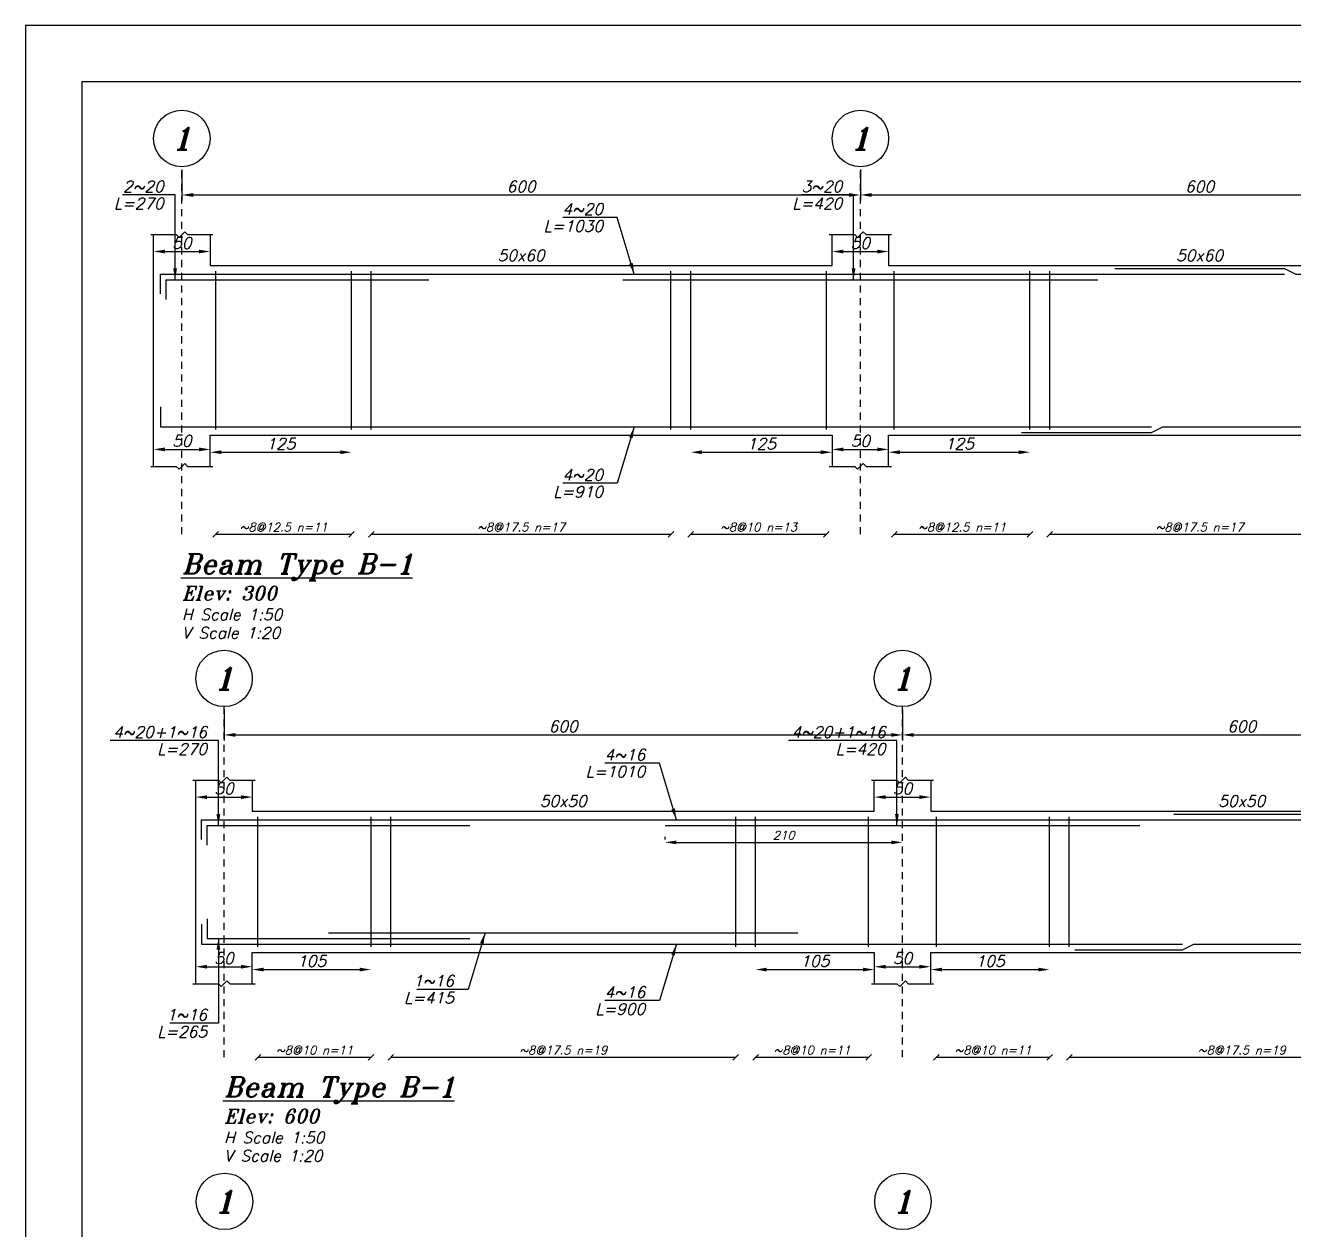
# Model space of a CAD drawing. Extents: x 0 to 308, y -92 to 22.
# Drawn here: x 167.36 to 189.79, y -0.2 to 21.1 of the extents above; entities that cross this region are included whole.
import ezdxf
from ezdxf.enums import TextEntityAlignment as Align

# ---------------------------------------------------------------- set-up
doc = ezdxf.new("R2010")
doc.units = 0
doc.header["$MEASUREMENT"] = 0
doc.header["$PDMODE"] = 33
doc.header["$PDSIZE"] = 0.3
doc.linetypes.add('HIDDEN2', pattern=[0.1875, 0.125, -0.0625])
doc.layers.add('SAZE_DRAWINGS', color=7, linetype='Continuous')
doc.styles.add('SAZE_STYLE', font='romansp.shx', dxfattribs={"oblique": 15})
doc.styles.add('SAZE_STYLE1', font='romant.shx', dxfattribs={"oblique": 15})
doc.dimstyles.new('SAZE_DIM_STYLE', dxfattribs={"dimtxt": 0.2, "dimasz": 0.2, "dimexe": 0.1, "dimexo": 0.05, "dimgap": 0.05, "dimtad": 0, "dimzin": 0, "dimdsep": 46, "dimtxsty": 'SAZE_STYLE', "dimcen": 0.09, "dimclrd": 2, "dimclre": 2, "dimclrt": 3, "dimadec": 0, "dimazin": 0, "dimtfac": 1, "dimtdec": 4, "dimtix": 1, "dimtmove": 1, "dimatfit": 3, "dimfxl": 1, "dimtolj": 1, "dimtzin": 0, "dimarcsym": 0})

# ---------------------------------------------------------------- blocks, each defined once
blk = doc.blocks.new('*D82')
at = {"layer": 'Defpoints', "color": 0, "transparency": 16777216}
for p in [(169.625, 17.395), (170.625, 17.395), (170.625, 17.095)]:
    blk.add_point(p, dxfattribs=at)
at = {"layer": 'SAZE_DRAWINGS', "color": 2, "lineweight": -2, "transparency": 16777216}
blk.add_line((169.825, 17.095), (170.425, 17.095), dxfattribs=at)
at = {"layer": 'SAZE_DRAWINGS', "color": 2, "transparency": 16777216}
for points in [[(169.825, 17.128), (169.825, 17.062), (169.625, 17.095)], [(170.425, 17.128), (170.425, 17.062), (170.625, 17.095)]]:
    blk.add_solid(points, dxfattribs=at)
at = {"layer": 'SAZE_DRAWINGS', "color": 3, "transparency": 16777216, "insert": (170.125, 17.245), "char_height": 0.2, "attachment_point": 5, "style": 'SAZE_STYLE'}
blk.add_mtext('\\A1;50', dxfattribs=at)
blk = doc.blocks.new('*D83')
at = {"layer": 'Defpoints', "color": 0, "transparency": 16777216}
for p in [(170.625, 13.595), (169.625, 13.295), (170.625, 13.295)]:
    blk.add_point(p, dxfattribs=at)
at = {"layer": 'SAZE_DRAWINGS', "color": 2, "lineweight": -2, "transparency": 16777216}
blk.add_line((169.825, 13.595), (170.425, 13.595), dxfattribs=at)
at = {"layer": 'SAZE_DRAWINGS', "color": 2, "transparency": 16777216}
for points in [[(169.825, 13.628), (169.825, 13.562), (169.625, 13.595)], [(170.425, 13.628), (170.425, 13.562), (170.625, 13.595)]]:
    blk.add_solid(points, dxfattribs=at)
at = {"layer": 'SAZE_DRAWINGS', "color": 3, "transparency": 16777216, "insert": (170.125, 13.745), "char_height": 0.2, "attachment_point": 5, "style": 'SAZE_STYLE'}
blk.add_mtext('\\A1;50', dxfattribs=at)
blk = doc.blocks.new('*D84')
at = {"layer": 'Defpoints', "color": 0, "transparency": 16777216}
for p in [(181.625, 17.395), (182.625, 17.395), (182.625, 17.095)]:
    blk.add_point(p, dxfattribs=at)
at = {"layer": 'SAZE_DRAWINGS', "color": 2, "lineweight": -2, "transparency": 16777216}
blk.add_line((181.825, 17.095), (182.425, 17.095), dxfattribs=at)
at = {"layer": 'SAZE_DRAWINGS', "color": 2, "transparency": 16777216}
for points in [[(181.825, 17.128), (181.825, 17.062), (181.625, 17.095)], [(182.425, 17.128), (182.425, 17.062), (182.625, 17.095)]]:
    blk.add_solid(points, dxfattribs=at)
at = {"layer": 'SAZE_DRAWINGS', "color": 3, "transparency": 16777216, "insert": (182.125, 17.245), "char_height": 0.2, "attachment_point": 5, "style": 'SAZE_STYLE'}
blk.add_mtext('\\A1;50', dxfattribs=at)
blk = doc.blocks.new('*D85')
at = {"layer": 'Defpoints', "color": 0, "transparency": 16777216}
for p in [(182.625, 13.595), (181.625, 13.295), (182.625, 13.295)]:
    blk.add_point(p, dxfattribs=at)
at = {"layer": 'SAZE_DRAWINGS', "color": 2, "lineweight": -2, "transparency": 16777216}
blk.add_line((181.825, 13.595), (182.425, 13.595), dxfattribs=at)
at = {"layer": 'SAZE_DRAWINGS', "color": 2, "transparency": 16777216}
for points in [[(181.825, 13.628), (181.825, 13.562), (181.625, 13.595)], [(182.425, 13.628), (182.425, 13.562), (182.625, 13.595)]]:
    blk.add_solid(points, dxfattribs=at)
at = {"layer": 'SAZE_DRAWINGS', "color": 3, "transparency": 16777216, "insert": (182.125, 13.745), "char_height": 0.2, "attachment_point": 5, "style": 'SAZE_STYLE'}
blk.add_mtext('\\A1;50', dxfattribs=at)
blk = doc.blocks.new('*D90')
at = {"layer": 'Defpoints', "color": 0, "transparency": 16777216}
for p in [(170.125, 18.595), (182.125, 18.595), (182.125, 18.095)]:
    blk.add_point(p, dxfattribs=at)
at = {"layer": 'SAZE_DRAWINGS', "color": 2, "lineweight": -2, "transparency": 16777216}
for p, q in [((170.125, 18.545), (170.125, 17.995)), ((182.125, 18.545), (182.125, 17.995)), ((170.325, 18.095), (181.925, 18.095))]:
    blk.add_line(p, q, dxfattribs=at)
at = {"layer": 'SAZE_DRAWINGS', "color": 2, "transparency": 16777216}
for points in [[(170.325, 18.128), (170.325, 18.062), (170.125, 18.095)], [(181.925, 18.128), (181.925, 18.062), (182.125, 18.095)]]:
    blk.add_solid(points, dxfattribs=at)
at = {"layer": 'SAZE_DRAWINGS', "color": 3, "transparency": 16777216, "insert": (176.125, 18.245), "char_height": 0.2, "attachment_point": 5, "style": 'SAZE_STYLE'}
blk.add_mtext('\\A1;600', dxfattribs=at)
blk = doc.blocks.new('*D91')
at = {"layer": 'Defpoints', "color": 0, "transparency": 16777216}
for p in [(182.125, 18.595), (194.125, 18.595), (194.125, 18.095)]:
    blk.add_point(p, dxfattribs=at)
at = {"layer": 'SAZE_DRAWINGS', "color": 2, "lineweight": -2, "transparency": 16777216}
for p, q in [((182.125, 18.545), (182.125, 17.995)), ((194.125, 18.545), (194.125, 17.995)), ((182.325, 18.095), (193.925, 18.095))]:
    blk.add_line(p, q, dxfattribs=at)
at = {"layer": 'SAZE_DRAWINGS', "color": 2, "transparency": 16777216}
for points in [[(182.325, 18.128), (182.325, 18.062), (182.125, 18.095)], [(193.925, 18.128), (193.925, 18.062), (194.125, 18.095)]]:
    blk.add_solid(points, dxfattribs=at)
at = {"layer": 'SAZE_DRAWINGS', "color": 3, "transparency": 16777216, "insert": (188.125, 18.245), "char_height": 0.2, "attachment_point": 5, "style": 'SAZE_STYLE'}
blk.add_mtext('\\A1;600', dxfattribs=at)
blk = doc.blocks.new('*D93')
at = {"layer": 'Defpoints', "color": 0, "transparency": 16777216}
for p in [(170.625, 13.545), (173.125, 13.545), (173.125, 13.545)]:
    blk.add_point(p, dxfattribs=at)
at = {"layer": 'SAZE_DRAWINGS', "color": 2, "lineweight": -2, "transparency": 16777216}
blk.add_line((170.825, 13.545), (172.925, 13.545), dxfattribs=at)
at = {"layer": 'SAZE_DRAWINGS', "color": 2, "transparency": 16777216}
for points in [[(170.825, 13.578), (170.825, 13.512), (170.625, 13.545)], [(172.925, 13.578), (172.925, 13.512), (173.125, 13.545)]]:
    blk.add_solid(points, dxfattribs=at)
at = {"layer": 'SAZE_DRAWINGS', "color": 3, "transparency": 16777216, "insert": (171.875, 13.695), "char_height": 0.2, "attachment_point": 5, "style": 'SAZE_STYLE'}
blk.add_mtext('\\A1;125', dxfattribs=at)
blk = doc.blocks.new('*D94')
at = {"layer": 'Defpoints', "color": 0, "transparency": 16777216}
for p in [(179.125, 13.545), (181.625, 13.545), (181.625, 13.545)]:
    blk.add_point(p, dxfattribs=at)
at = {"layer": 'SAZE_DRAWINGS', "color": 2, "lineweight": -2, "transparency": 16777216}
blk.add_line((179.325, 13.545), (181.425, 13.545), dxfattribs=at)
at = {"layer": 'SAZE_DRAWINGS', "color": 2, "transparency": 16777216}
for points in [[(179.325, 13.578), (179.325, 13.512), (179.125, 13.545)], [(181.425, 13.578), (181.425, 13.512), (181.625, 13.545)]]:
    blk.add_solid(points, dxfattribs=at)
at = {"layer": 'SAZE_DRAWINGS', "color": 3, "transparency": 16777216, "insert": (180.375, 13.695), "char_height": 0.2, "attachment_point": 5, "style": 'SAZE_STYLE'}
blk.add_mtext('\\A1;125', dxfattribs=at)
blk = doc.blocks.new('*D95')
at = {"layer": 'Defpoints', "color": 0, "transparency": 16777216}
for p in [(182.625, 13.545), (185.125, 13.545), (185.125, 13.545)]:
    blk.add_point(p, dxfattribs=at)
at = {"layer": 'SAZE_DRAWINGS', "color": 2, "lineweight": -2, "transparency": 16777216}
blk.add_line((182.825, 13.545), (184.925, 13.545), dxfattribs=at)
at = {"layer": 'SAZE_DRAWINGS', "color": 2, "transparency": 16777216}
for points in [[(182.825, 13.578), (182.825, 13.512), (182.625, 13.545)], [(184.925, 13.578), (184.925, 13.512), (185.125, 13.545)]]:
    blk.add_solid(points, dxfattribs=at)
at = {"layer": 'SAZE_DRAWINGS', "color": 3, "transparency": 16777216, "insert": (183.875, 13.695), "char_height": 0.2, "attachment_point": 5, "style": 'SAZE_STYLE'}
blk.add_mtext('\\A1;125', dxfattribs=at)
blk = doc.blocks.new('*D99')
at = {"layer": 'Defpoints', "color": 0, "transparency": 16777216}
for p in [(170.37, 7.745), (171.37, 7.745), (171.37, 7.445)]:
    blk.add_point(p, dxfattribs=at)
at = {"layer": 'SAZE_DRAWINGS', "color": 2, "lineweight": -2, "transparency": 16777216}
blk.add_line((170.57, 7.445), (171.17, 7.445), dxfattribs=at)
at = {"layer": 'SAZE_DRAWINGS', "color": 2, "transparency": 16777216}
for points in [[(170.57, 7.478), (170.57, 7.412), (170.37, 7.445)], [(171.17, 7.478), (171.17, 7.412), (171.37, 7.445)]]:
    blk.add_solid(points, dxfattribs=at)
at = {"layer": 'SAZE_DRAWINGS', "color": 3, "transparency": 16777216, "insert": (170.87, 7.595), "char_height": 0.2, "attachment_point": 5, "style": 'SAZE_STYLE'}
blk.add_mtext('\\A1;50', dxfattribs=at)
blk = doc.blocks.new('*D100')
at = {"layer": 'Defpoints', "color": 0, "transparency": 16777216}
for p in [(171.37, 4.445), (170.37, 4.145), (171.37, 4.145)]:
    blk.add_point(p, dxfattribs=at)
at = {"layer": 'SAZE_DRAWINGS', "color": 2, "lineweight": -2, "transparency": 16777216}
blk.add_line((170.57, 4.445), (171.17, 4.445), dxfattribs=at)
at = {"layer": 'SAZE_DRAWINGS', "color": 2, "transparency": 16777216}
for points in [[(170.57, 4.478), (170.57, 4.412), (170.37, 4.445)], [(171.17, 4.478), (171.17, 4.412), (171.37, 4.445)]]:
    blk.add_solid(points, dxfattribs=at)
at = {"layer": 'SAZE_DRAWINGS', "color": 3, "transparency": 16777216, "insert": (170.87, 4.595), "char_height": 0.2, "attachment_point": 5, "style": 'SAZE_STYLE'}
blk.add_mtext('\\A1;50', dxfattribs=at)
blk = doc.blocks.new('*D101')
at = {"layer": 'Defpoints', "color": 0, "transparency": 16777216}
for p in [(182.37, 7.745), (183.37, 7.745), (183.37, 7.445)]:
    blk.add_point(p, dxfattribs=at)
at = {"layer": 'SAZE_DRAWINGS', "color": 2, "lineweight": -2, "transparency": 16777216}
blk.add_line((182.57, 7.445), (183.17, 7.445), dxfattribs=at)
at = {"layer": 'SAZE_DRAWINGS', "color": 2, "transparency": 16777216}
for points in [[(182.57, 7.478), (182.57, 7.412), (182.37, 7.445)], [(183.17, 7.478), (183.17, 7.412), (183.37, 7.445)]]:
    blk.add_solid(points, dxfattribs=at)
at = {"layer": 'SAZE_DRAWINGS', "color": 3, "transparency": 16777216, "insert": (182.87, 7.595), "char_height": 0.2, "attachment_point": 5, "style": 'SAZE_STYLE'}
blk.add_mtext('\\A1;50', dxfattribs=at)
blk = doc.blocks.new('*D102')
at = {"layer": 'Defpoints', "color": 0, "transparency": 16777216}
for p in [(183.37, 4.445), (182.37, 4.145), (183.37, 4.145)]:
    blk.add_point(p, dxfattribs=at)
at = {"layer": 'SAZE_DRAWINGS', "color": 2, "lineweight": -2, "transparency": 16777216}
blk.add_line((182.57, 4.445), (183.17, 4.445), dxfattribs=at)
at = {"layer": 'SAZE_DRAWINGS', "color": 2, "transparency": 16777216}
for points in [[(182.57, 4.478), (182.57, 4.412), (182.37, 4.445)], [(183.17, 4.478), (183.17, 4.412), (183.37, 4.445)]]:
    blk.add_solid(points, dxfattribs=at)
at = {"layer": 'SAZE_DRAWINGS', "color": 3, "transparency": 16777216, "insert": (182.87, 4.595), "char_height": 0.2, "attachment_point": 5, "style": 'SAZE_STYLE'}
blk.add_mtext('\\A1;50', dxfattribs=at)
blk = doc.blocks.new('*D107')
at = {"layer": 'Defpoints', "color": 0, "transparency": 16777216}
for p in [(170.87, 9.045), (182.87, 9.045), (182.87, 8.545)]:
    blk.add_point(p, dxfattribs=at)
at = {"layer": 'SAZE_DRAWINGS', "color": 2, "lineweight": -2, "transparency": 16777216}
for p, q in [((170.87, 8.995), (170.87, 8.445)), ((182.87, 8.995), (182.87, 8.445)), ((171.07, 8.545), (182.67, 8.545))]:
    blk.add_line(p, q, dxfattribs=at)
at = {"layer": 'SAZE_DRAWINGS', "color": 2, "transparency": 16777216}
for points in [[(171.07, 8.578), (171.07, 8.512), (170.87, 8.545)], [(182.67, 8.578), (182.67, 8.512), (182.87, 8.545)]]:
    blk.add_solid(points, dxfattribs=at)
at = {"layer": 'SAZE_DRAWINGS', "color": 3, "transparency": 16777216, "insert": (176.87, 8.695), "char_height": 0.2, "attachment_point": 5, "style": 'SAZE_STYLE'}
blk.add_mtext('\\A1;600', dxfattribs=at)
blk = doc.blocks.new('*D108')
at = {"layer": 'Defpoints', "color": 0, "transparency": 16777216}
for p in [(182.87, 9.045), (194.87, 9.045), (194.87, 8.545)]:
    blk.add_point(p, dxfattribs=at)
at = {"layer": 'SAZE_DRAWINGS', "color": 2, "lineweight": -2, "transparency": 16777216}
for p, q in [((182.87, 8.995), (182.87, 8.445)), ((194.87, 8.995), (194.87, 8.445)), ((183.07, 8.545), (194.67, 8.545))]:
    blk.add_line(p, q, dxfattribs=at)
at = {"layer": 'SAZE_DRAWINGS', "color": 2, "transparency": 16777216}
for points in [[(183.07, 8.578), (183.07, 8.512), (182.87, 8.545)], [(194.67, 8.578), (194.67, 8.512), (194.87, 8.545)]]:
    blk.add_solid(points, dxfattribs=at)
at = {"layer": 'SAZE_DRAWINGS', "color": 3, "transparency": 16777216, "insert": (188.87, 8.695), "char_height": 0.2, "attachment_point": 5, "style": 'SAZE_STYLE'}
blk.add_mtext('\\A1;600', dxfattribs=at)
blk = doc.blocks.new('*D110')
at = {"layer": 'Defpoints', "color": 0, "transparency": 16777216}
for p in [(178.67, 6.645), (182.87, 6.645), (182.87, 6.645)]:
    blk.add_point(p, dxfattribs=at)
at = {"layer": 'SAZE_DRAWINGS', "color": 2, "lineweight": -2, "transparency": 16777216}
for p, q in [((178.67, 6.695), (178.67, 6.745)), ((182.87, 6.695), (182.87, 6.745)), ((178.87, 6.645), (182.67, 6.645))]:
    blk.add_line(p, q, dxfattribs=at)
at = {"layer": 'SAZE_DRAWINGS', "color": 2, "transparency": 16777216}
for points in [[(178.87, 6.678), (178.87, 6.612), (178.67, 6.645)], [(182.67, 6.678), (182.67, 6.612), (182.87, 6.645)]]:
    blk.add_solid(points, dxfattribs=at)
at = {"layer": 'SAZE_DRAWINGS', "color": 3, "transparency": 16777216, "insert": (180.77, 6.77), "char_height": 0.15, "attachment_point": 5, "style": 'SAZE_STYLE'}
blk.add_mtext('\\A1;210', dxfattribs=at)
blk = doc.blocks.new('*D111')
at = {"layer": 'Defpoints', "color": 0, "transparency": 16777216}
for p in [(171.37, 4.395), (173.47, 4.395), (173.47, 4.395)]:
    blk.add_point(p, dxfattribs=at)
at = {"layer": 'SAZE_DRAWINGS', "color": 2, "lineweight": -2, "transparency": 16777216}
blk.add_line((171.57, 4.395), (173.27, 4.395), dxfattribs=at)
at = {"layer": 'SAZE_DRAWINGS', "color": 2, "transparency": 16777216}
for points in [[(171.57, 4.428), (171.57, 4.362), (171.37, 4.395)], [(173.27, 4.428), (173.27, 4.362), (173.47, 4.395)]]:
    blk.add_solid(points, dxfattribs=at)
at = {"layer": 'SAZE_DRAWINGS', "color": 3, "transparency": 16777216, "insert": (172.42, 4.545), "char_height": 0.2, "attachment_point": 5, "style": 'SAZE_STYLE'}
blk.add_mtext('\\A1;105', dxfattribs=at)
blk = doc.blocks.new('*D112')
at = {"layer": 'Defpoints', "color": 0, "transparency": 16777216}
for p in [(180.27, 4.395), (182.37, 4.395), (182.37, 4.395)]:
    blk.add_point(p, dxfattribs=at)
at = {"layer": 'SAZE_DRAWINGS', "color": 2, "lineweight": -2, "transparency": 16777216}
blk.add_line((180.47, 4.395), (182.17, 4.395), dxfattribs=at)
at = {"layer": 'SAZE_DRAWINGS', "color": 2, "transparency": 16777216}
for points in [[(180.47, 4.428), (180.47, 4.362), (180.27, 4.395)], [(182.17, 4.428), (182.17, 4.362), (182.37, 4.395)]]:
    blk.add_solid(points, dxfattribs=at)
at = {"layer": 'SAZE_DRAWINGS', "color": 3, "transparency": 16777216, "insert": (181.32, 4.545), "char_height": 0.2, "attachment_point": 5, "style": 'SAZE_STYLE'}
blk.add_mtext('\\A1;105', dxfattribs=at)
blk = doc.blocks.new('*D113')
at = {"layer": 'Defpoints', "color": 0, "transparency": 16777216}
for p in [(183.37, 4.395), (185.47, 4.395), (185.47, 4.395)]:
    blk.add_point(p, dxfattribs=at)
at = {"layer": 'SAZE_DRAWINGS', "color": 2, "lineweight": -2, "transparency": 16777216}
blk.add_line((183.57, 4.395), (185.27, 4.395), dxfattribs=at)
at = {"layer": 'SAZE_DRAWINGS', "color": 2, "transparency": 16777216}
for points in [[(183.57, 4.428), (183.57, 4.362), (183.37, 4.395)], [(185.27, 4.428), (185.27, 4.362), (185.47, 4.395)]]:
    blk.add_solid(points, dxfattribs=at)
at = {"layer": 'SAZE_DRAWINGS', "color": 3, "transparency": 16777216, "insert": (184.42, 4.545), "char_height": 0.2, "attachment_point": 5, "style": 'SAZE_STYLE'}
blk.add_mtext('\\A1;105', dxfattribs=at)

msp = doc.modelspace()

# ---------------------------------------------------------------- linework, layer by layer
at = {"layer": 'SAZE_DRAWINGS', "color": 1}
msp.add_lwpolyline([(226.7566, 21.0951), (167.3566, 21.0951), (167.3566, -20.9049), (226.7566, -20.9049)], close=True, dxfattribs=at)
at = {"layer": 'SAZE_DRAWINGS', "color": 7}
msp.add_lwpolyline([(225.7566, 20.0951), (168.3566, 20.0951), (168.3566, -19.9049), (225.7566, -19.9049)], close=True, dxfattribs=at)
at = {"layer": 'SAZE_DRAWINGS', "color": 2, "linetype": 'HIDDEN2', "elevation": 0}
for points in [[(170.1247, 12.0951), (170.1247, 18.5951)], [(182.1247, 12.0951), (182.1247, 18.5951)], [(170.8704, 2.8451), (170.8704, 9.0451)], [(182.8704, 2.8451), (182.8704, 9.0451)]]:
    msp.add_lwpolyline(points, dxfattribs=at)
at = {"layer": 'SAZE_DRAWINGS', "color": 8, "elevation": 0}
for points in [[(169.5747, 17.3951), (170.0247, 17.3951), (170.0747, 17.3451), (170.1747, 17.4451), (170.2247, 17.3951), (170.6747, 17.3951)], [(181.5747, 17.3951), (182.0247, 17.3951), (182.0747, 17.3451), (182.1747, 17.4451), (182.2247, 17.3951), (182.6747, 17.3951)], [(169.5747, 13.2951), (170.0247, 13.2951), (170.0747, 13.2451), (170.1747, 13.3451), (170.2247, 13.2951), (170.6747, 13.2951)], [(181.5747, 13.2951), (182.0247, 13.2951), (182.0747, 13.2451), (182.1747, 13.3451), (182.2247, 13.2951), (182.6747, 13.2951)], [(170.3204, 7.7451), (170.7704, 7.7451), (170.8204, 7.6951), (170.9204, 7.7951), (170.9704, 7.7451), (171.4204, 7.7451)], [(182.3204, 7.7451), (182.7704, 7.7451), (182.8204, 7.6951), (182.9204, 7.7951), (182.9704, 7.7451), (183.4204, 7.7451)], [(170.3204, 4.1451), (170.7704, 4.1451), (170.8204, 4.0951), (170.9204, 4.1951), (170.9704, 4.1451), (171.4204, 4.1451)], [(182.3204, 4.1451), (182.7704, 4.1451), (182.8204, 4.0951), (182.9204, 4.1951), (182.9704, 4.1451), (183.4204, 4.1451)]]:
    msp.add_lwpolyline(points, dxfattribs=at)
at = {"layer": 'SAZE_DRAWINGS', "color": 3, "linetype": 'Continuous', "elevation": 0}
for points in [[(169.6247, 13.2951), (169.6247, 17.3951)], [(170.6247, 17.3951), (170.6247, 16.8451), (181.6247, 16.8451), (181.6247, 17.3951)], [(182.6247, 17.3951), (182.6247, 16.8451), (193.6247, 16.8451), (193.6247, 17.3951)], [(170.6247, 13.2951), (170.6247, 13.8451), (181.6247, 13.8451), (181.6247, 13.2951)], [(182.6247, 13.2951), (182.6247, 13.8451), (193.6247, 13.8451), (193.6247, 13.2951)], [(170.3704, 4.1451), (170.3704, 7.7451)], [(171.3704, 7.7451), (171.3704, 7.1951), (182.3704, 7.1951), (182.3704, 7.7451)], [(183.3704, 7.7451), (183.3704, 7.1951), (194.3704, 7.1951), (194.3704, 7.7451)], [(171.3704, 4.1451), (171.3704, 4.6951), (182.3704, 4.6951), (182.3704, 4.1451)], [(183.3704, 4.1451), (183.3704, 4.6951), (194.3704, 4.6951), (194.3704, 4.1451)]]:
    msp.add_lwpolyline(points, dxfattribs=at)
at = {"layer": 'SAZE_DRAWINGS', "color": 6, "linetype": 'Continuous', "elevation": 0}
for points in [[(169.7447, 16.3451), (169.7447, 16.6951), (189.6247, 16.6951)], [(186.6247, 16.7951), (189.6247, 16.7951), (189.8247, 16.6951), (206.5047, 16.6951), (206.5047, 16.3451)], [(169.8447, 16.2451), (169.8447, 16.5951), (174.4947, 16.5951)], [(177.9247, 16.5951), (186.3247, 16.5951)], [(169.7447, 14.3451), (169.7447, 13.9951), (187.2747, 13.9951)], [(184.9747, 13.8951), (187.2747, 13.8951), (187.4747, 13.9951), (206.5047, 13.9951), (206.5047, 14.3451)], [(170.4704, 6.6951), (170.4704, 7.0451), (190.0704, 7.0451)], [(187.6704, 7.1451), (190.0704, 7.1451), (190.2704, 7.0451), (207.2704, 7.0451), (207.2704, 6.6951)], [(170.5704, 6.5951), (170.5704, 6.9451), (175.2204, 6.9451)], [(178.6704, 6.9451), (187.0704, 6.9451)], [(170.4704, 5.1951), (170.4704, 4.8451), (187.8204, 4.8451)], [(170.5704, 5.2951), (170.5704, 4.9451), (175.2204, 4.9451)], [(185.9204, 4.7451), (187.8204, 4.7451), (188.0204, 4.8451), (207.2704, 4.8451), (207.2704, 5.1951)], [(172.7204, 5.0451), (181.0204, 5.0451)]]:
    msp.add_lwpolyline(points, dxfattribs=at)
at = {"layer": 'SAZE_DRAWINGS', "color": 4, "linetype": 'Continuous', "elevation": 0}
for points in [[(170.7247, 13.9451), (170.7247, 16.7451)], [(173.1247, 13.9451), (173.1247, 16.7451)], [(173.4747, 13.9451), (173.4747, 16.7451)], [(178.7747, 13.9451), (178.7747, 16.7451)], [(179.1247, 13.9451), (179.1247, 16.7451)], [(181.5247, 13.9451), (181.5247, 16.7451)], [(182.7247, 13.9451), (182.7247, 16.7451)], [(185.1247, 13.9451), (185.1247, 16.7451)], [(185.4747, 13.9451), (185.4747, 16.7451)], [(171.4704, 4.7951), (171.4704, 7.0951)], [(173.4704, 4.7951), (173.4704, 7.0951)], [(173.8204, 4.7951), (173.8204, 7.0951)], [(179.9204, 4.7951), (179.9204, 7.0951)], [(180.2704, 4.7951), (180.2704, 7.0951)], [(182.2704, 4.7951), (182.2704, 7.0951)], [(183.4704, 4.7951), (183.4704, 7.0951)], [(185.4704, 4.7951), (185.4704, 7.0951)], [(185.8204, 4.7951), (185.8204, 7.0951)]]:
    msp.add_lwpolyline(points, dxfattribs=at)
at = {"layer": 'SAZE_DRAWINGS', "color": 1, "elevation": 0}
for points in [[(170.6747, 12.0451), (170.7747, 12.1451)], [(173.0747, 12.0451), (173.1747, 12.1451)], [(173.4247, 12.0451), (173.5247, 12.1451)], [(178.7247, 12.0451), (178.8247, 12.1451)], [(179.0747, 12.0451), (179.1747, 12.1451)], [(181.4747, 12.0451), (181.5747, 12.1451)], [(182.6747, 12.0451), (182.7747, 12.1451)], [(185.0747, 12.0451), (185.1747, 12.1451)], [(185.4247, 12.0451), (185.5247, 12.1451)], [(170.7247, 12.0951), (173.1247, 12.0951)], [(173.4747, 12.0951), (178.7747, 12.0951)], [(179.1247, 12.0951), (181.5247, 12.0951)], [(182.7247, 12.0951), (185.1247, 12.0951)], [(185.4747, 12.0951), (190.7747, 12.0951)], [(171.4204, 2.7951), (171.5204, 2.8951)], [(171.4704, 2.8451), (173.4704, 2.8451)], [(173.4204, 2.7951), (173.5204, 2.8951)], [(173.7704, 2.7951), (173.8704, 2.8951)], [(173.8204, 2.8451), (179.9204, 2.8451)], [(179.8704, 2.7951), (179.9704, 2.8951)], [(180.2204, 2.7951), (180.3204, 2.8951)], [(180.2704, 2.8451), (182.2704, 2.8451)], [(182.2204, 2.7951), (182.3204, 2.8951)], [(183.4204, 2.7951), (183.5204, 2.8951)], [(183.4704, 2.8451), (185.4704, 2.8451)], [(185.4204, 2.7951), (185.5204, 2.8951)], [(185.7704, 2.7951), (185.8704, 2.8951)], [(185.8204, 2.8451), (191.9204, 2.8451)]]:
    msp.add_lwpolyline(points, dxfattribs=at)
at = {"layer": 'SAZE_DRAWINGS', "color": 2}
for centre in [(170.1247, 19.0951, 0), (182.1247, 19.0951, 0), (170.8704, 9.5451, 0), (182.8704, 9.5451, 0), (170.878, 0.2951, 0), (182.878, 0.2951, 0)]:
    msp.add_ellipse(centre, major_axis=(0.5, 0), ratio=1, dxfattribs=at)

# ---------------------------------------------------------------- texts
at = {"layer": 'SAZE_DRAWINGS', "color": 3, "style": 'SAZE_STYLE1', "oblique": 15}
for p in [(170.1247, 19.0951, 0), (182.1247, 19.0951, 0), (170.8704, 9.5451, 0), (182.8704, 9.5451, 0), (170.878, 0.2951, 0), (182.878, 0.2951, 0)]:
    msp.add_text('1', height=0.4, dxfattribs=at).set_placement(p, align=Align.MIDDLE_CENTER)
at = {"layer": 'SAZE_DRAWINGS', "color": 2, "style": 'SAZE_STYLE1', "oblique": 15}
for s, p in [('50x60', (176.1247, 17.0251, 0)), ('50x60', (188.1247, 17.0251, 0)), ('50x50', (176.8704, 7.3751, 0)), ('50x50', (188.8704, 7.3751, 0))]:
    msp.add_text(s, height=0.2, dxfattribs=at).set_placement(p, align=Align.MIDDLE_CENTER)
at = {"layer": 'SAZE_DRAWINGS', "color": 3, "style": 'SAZE_STYLE', "oblique": 15}
for s, p in [('~8@12.5 n=11', (171.9247, 12.1451, 0)), ('~8@17.5 n=17', (176.1247, 12.1451, 0)), ('~8@10 n=13', (180.3247, 12.1451, 0)), ('~8@12.5 n=11', (183.9247, 12.1451, 0)), ('~8@17.5 n=17', (188.1247, 12.1451, 0)), ('~8@10 n=11', (172.4704, 2.8951, 0)), ('~8@17.5 n=19', (176.8704, 2.8951, 0)), ('~8@10 n=11', (181.2704, 2.8951, 0)), ('~8@10 n=11', (184.4704, 2.8951, 0)), ('~8@17.5 n=19', (188.8704, 2.8951, 0))]:
    msp.add_text(s, height=0.15, dxfattribs=at).set_placement(p, align=Align.CENTER)
at = {"layer": 'SAZE_DRAWINGS', "color": 4, "style": 'SAZE_STYLE1', "oblique": 15}
for p in [(170.1247, 11.3951, 0), (170.8704, 2.1451, 0)]:
    msp.add_text('%%UBeam Type B-1', height=0.35, dxfattribs=at).set_placement(p)
at = {"layer": 'SAZE_DRAWINGS', "color": 2, "style": 'SAZE_STYLE1', "oblique": 15}
for s, height, p in [('Elev: 300', 0.25, (170.1247, 10.9284, 0)), ('H Scale 1:50', 0.2, (170.1247, 10.5736, 0)), ('V Scale 1:20', 0.2, (170.1247, 10.2498, 0)), ('Elev: 600', 0.25, (170.8704, 1.6784, 0)), ('H Scale 1:50', 0.2, (170.8704, 1.3236, 0)), ('V Scale 1:20', 0.2, (170.8704, 0.9998, 0))]:
    msp.add_text(s, height=height, dxfattribs=at).set_placement(p)
at = {"layer": 'SAZE_DRAWINGS', "color": 3, "char_height": 0.2, "attachment_point": 9, "style": 'SAZE_STYLE'}
for s, insert in [('\\A1;2~20', (169.8047, 18.1451, 0)), ('\\A1;3~20', (181.8047, 18.1451, 0)), ('\\A1;4~20', (177.5747, 17.7451, 0)), ('\\A1;4~20', (177.5747, 13.0451, 0)), ('\\A1;4~20+1~16', (170.5704, 8.4951, 0)), ('\\A1;4~20+1~16', (182.5704, 8.4951, 0)), ('\\A1;4~16', (178.3204, 8.0951, 0)), ('\\A1;1~16', (174.9371, 4.0951, 0)), ('\\A1;4~16', (178.3204, 3.8951, 0)), ('\\A1;1~16', (170.5704, 3.4951, 0))]:
    msp.add_mtext(s, dxfattribs=dict(at, insert=insert))
at = {"layer": 'SAZE_DRAWINGS', "color": 2, "char_height": 0.2, "attachment_point": 3, "style": 'SAZE_STYLE'}
for s, insert in [('L=270', (169.8047, 18.0451, 0)), ('L=420', (181.8047, 18.0451, 0)), ('L=1030', (177.5747, 17.6451, 0)), ('L=910', (177.5747, 12.9451, 0)), ('L=270', (170.5704, 8.3951, 0)), ('L=420', (182.5704, 8.3951, 0)), ('L=1010', (178.3204, 7.9951, 0)), ('L=415', (174.9371, 3.9951, 0)), ('L=900', (178.3204, 3.7951, 0)), ('L=265', (170.5704, 3.3951, 0))]:
    msp.add_mtext(s, dxfattribs=dict(at, insert=insert))

# ---------------------------------------------------------------- dimensions: what is measured, and where the dimension line sits
at = {"layer": 'SAZE_DRAWINGS', "color": 2}
for base, p1, p2, override, picture, middle in [((182.1247, 18.0951, 0), (170.1247, 18.5951, 0), (182.1247, 18.5951, 0), {"dimtxt": 0.2, "dimasz": 0.2, "dimgap": 0.05, "dimtad": 1, "dimdec": 1, "dimlfac": 50, "dimrnd": 1, "dimzin": 8, "dimclrd": 2, "dimclre": 2, "dimclrt": 3}, '*D90', (176.1247, 18.2451, 0)), ((194.1247, 18.0951, 0), (182.1247, 18.5951, 0), (194.1247, 18.5951, 0), {"dimtxt": 0.2, "dimasz": 0.2, "dimgap": 0.05, "dimtad": 1, "dimdec": 1, "dimlfac": 50, "dimrnd": 1, "dimzin": 8, "dimclrd": 2, "dimclre": 2, "dimclrt": 3}, '*D91', (188.1247, 18.2451, 0)), ((170.6247, 17.0951, 0), (169.6247, 17.3951, 0), (170.6247, 17.3951, 0), {"dimtxt": 0.2, "dimasz": 0.2, "dimgap": 0.05, "dimtad": 1, "dimdec": 1, "dimlfac": 50, "dimrnd": 1, "dimzin": 8, "dimse1": 1, "dimse2": 1, "dimclrd": 2, "dimclre": 2, "dimclrt": 3}, '*D82', (170.1247, 17.2451, 0)), ((182.6247, 17.0951, 0), (181.6247, 17.3951, 0), (182.6247, 17.3951, 0), {"dimtxt": 0.2, "dimasz": 0.2, "dimgap": 0.05, "dimtad": 1, "dimdec": 1, "dimlfac": 50, "dimrnd": 1, "dimzin": 8, "dimse1": 1, "dimse2": 1, "dimclrd": 2, "dimclre": 2, "dimclrt": 3}, '*D84', (182.1247, 17.2451, 0)), ((170.6247, 13.5951, 0), (169.6247, 13.2951, 0), (170.6247, 13.2951, 0), {"dimtxt": 0.2, "dimasz": 0.2, "dimgap": 0.05, "dimtad": 1, "dimdec": 1, "dimlfac": 50, "dimrnd": 1, "dimzin": 8, "dimse1": 1, "dimse2": 1, "dimclrd": 2, "dimclre": 2, "dimclrt": 3}, '*D83', (170.1247, 13.7451, 0)), ((173.1247, 13.5451, 0), (170.6247, 13.5451, 0), (173.1247, 13.5451, 0), {"dimtxt": 0.2, "dimasz": 0.2, "dimgap": 0.05, "dimtad": 1, "dimdec": 1, "dimlfac": 50, "dimrnd": 1, "dimzin": 8, "dimse1": 1, "dimse2": 1, "dimclrd": 2, "dimclre": 2, "dimclrt": 3}, '*D93', (171.8747, 13.6951, 0)), ((181.6247, 13.5451, 0), (179.1247, 13.5451, 0), (181.6247, 13.5451, 0), {"dimtxt": 0.2, "dimasz": 0.2, "dimgap": 0.05, "dimtad": 1, "dimdec": 1, "dimlfac": 50, "dimrnd": 1, "dimzin": 8, "dimse1": 1, "dimse2": 1, "dimclrd": 2, "dimclre": 2, "dimclrt": 3}, '*D94', (180.3747, 13.6951, 0)), ((182.6247, 13.5951, 0), (181.6247, 13.2951, 0), (182.6247, 13.2951, 0), {"dimtxt": 0.2, "dimasz": 0.2, "dimgap": 0.05, "dimtad": 1, "dimdec": 1, "dimlfac": 50, "dimrnd": 1, "dimzin": 8, "dimse1": 1, "dimse2": 1, "dimclrd": 2, "dimclre": 2, "dimclrt": 3}, '*D85', (182.1247, 13.7451, 0)), ((185.1247, 13.5451, 0), (182.6247, 13.5451, 0), (185.1247, 13.5451, 0), {"dimtxt": 0.2, "dimasz": 0.2, "dimgap": 0.05, "dimtad": 1, "dimdec": 1, "dimlfac": 50, "dimrnd": 1, "dimzin": 8, "dimse1": 1, "dimse2": 1, "dimclrd": 2, "dimclre": 2, "dimclrt": 3}, '*D95', (183.8747, 13.6951, 0)), ((182.8704, 8.5451, 0), (170.8704, 9.0451, 0), (182.8704, 9.0451, 0), {"dimtxt": 0.2, "dimasz": 0.2, "dimgap": 0.05, "dimtad": 1, "dimdec": 1, "dimlfac": 50, "dimrnd": 1, "dimzin": 8, "dimclrd": 2, "dimclre": 2, "dimclrt": 3}, '*D107', (176.8704, 8.6951, 0)), ((194.8704, 8.5451, 0), (182.8704, 9.0451, 0), (194.8704, 9.0451, 0), {"dimtxt": 0.2, "dimasz": 0.2, "dimgap": 0.05, "dimtad": 1, "dimdec": 1, "dimlfac": 50, "dimrnd": 1, "dimzin": 8, "dimclrd": 2, "dimclre": 2, "dimclrt": 3}, '*D108', (188.8704, 8.6951, 0)), ((171.3704, 7.4451, 0), (170.3704, 7.7451, 0), (171.3704, 7.7451, 0), {"dimtxt": 0.2, "dimasz": 0.2, "dimgap": 0.05, "dimtad": 1, "dimdec": 1, "dimlfac": 50, "dimrnd": 1, "dimzin": 8, "dimse1": 1, "dimse2": 1, "dimclrd": 2, "dimclre": 2, "dimclrt": 3}, '*D99', (170.8704, 7.5951, 0)), ((183.3704, 7.4451, 0), (182.3704, 7.7451, 0), (183.3704, 7.7451, 0), {"dimtxt": 0.2, "dimasz": 0.2, "dimgap": 0.05, "dimtad": 1, "dimdec": 1, "dimlfac": 50, "dimrnd": 1, "dimzin": 8, "dimse1": 1, "dimse2": 1, "dimclrd": 2, "dimclre": 2, "dimclrt": 3}, '*D101', (182.8704, 7.5951, 0)), ((182.8704, 6.6451, 0), (178.6704, 6.6451, 0), (182.8704, 6.6451, 0), {"dimtxt": 0.15, "dimasz": 0.2, "dimgap": 0.05, "dimtad": 1, "dimdec": 1, "dimlfac": 50, "dimrnd": 1, "dimzin": 8, "dimclrd": 2, "dimclre": 2, "dimclrt": 3}, '*D110', (180.7704, 6.7701, 0)), ((171.3704, 4.4451, 0), (170.3704, 4.1451, 0), (171.3704, 4.1451, 0), {"dimtxt": 0.2, "dimasz": 0.2, "dimgap": 0.05, "dimtad": 1, "dimdec": 1, "dimlfac": 50, "dimrnd": 1, "dimzin": 8, "dimse1": 1, "dimse2": 1, "dimclrd": 2, "dimclre": 2, "dimclrt": 3}, '*D100', (170.8704, 4.5951, 0)), ((183.3704, 4.4451, 0), (182.3704, 4.1451, 0), (183.3704, 4.1451, 0), {"dimtxt": 0.2, "dimasz": 0.2, "dimgap": 0.05, "dimtad": 1, "dimdec": 1, "dimlfac": 50, "dimrnd": 1, "dimzin": 8, "dimse1": 1, "dimse2": 1, "dimclrd": 2, "dimclre": 2, "dimclrt": 3}, '*D102', (182.8704, 4.5951, 0)), ((173.4704, 4.3951, 0), (171.3704, 4.3951, 0), (173.4704, 4.3951, 0), {"dimtxt": 0.2, "dimasz": 0.2, "dimgap": 0.05, "dimtad": 1, "dimdec": 1, "dimlfac": 50, "dimrnd": 1, "dimzin": 8, "dimse1": 1, "dimse2": 1, "dimclrd": 2, "dimclre": 2, "dimclrt": 3}, '*D111', (172.4204, 4.5451, 0)), ((182.3704, 4.3951, 0), (180.2704, 4.3951, 0), (182.3704, 4.3951, 0), {"dimtxt": 0.2, "dimasz": 0.2, "dimgap": 0.05, "dimtad": 1, "dimdec": 1, "dimlfac": 50, "dimrnd": 1, "dimzin": 8, "dimse1": 1, "dimse2": 1, "dimclrd": 2, "dimclre": 2, "dimclrt": 3}, '*D112', (181.3204, 4.5451, 0)), ((185.4704, 4.3951, 0), (183.3704, 4.3951, 0), (185.4704, 4.3951, 0), {"dimtxt": 0.2, "dimasz": 0.2, "dimgap": 0.05, "dimtad": 1, "dimdec": 1, "dimlfac": 50, "dimrnd": 1, "dimzin": 8, "dimse1": 1, "dimse2": 1, "dimclrd": 2, "dimclre": 2, "dimclrt": 3}, '*D113', (184.4204, 4.5451, 0))]:
    dim = msp.add_linear_dim(base=base, p1=p1, p2=p2, dimstyle='SAZE_DIM_STYLE', override=override, dxfattribs=at)
    dim.commit()
    dim.dimension.update_dxf_attribs({"geometry": picture, "text_midpoint": middle})

# ---------------------------------------------------------------- leaders
at = {"layer": 'SAZE_DRAWINGS', "color": 2, "annotation_type": 0, "has_hookline": 1, "hookline_direction": 1}
for points, text_width in [([(170.0047, 16.5951, 0), (170.0047, 18.0951, 0), (169.8547, 18.0951, 0)], 0.7291), ([(182.0047, 16.5951, 0), (182.0047, 18.0951, 0), (181.8547, 18.0951, 0)], 0.7189), ([(178.1247, 16.6951, 0), (177.8247, 17.6951, 0), (177.6247, 17.6951, 0)], 0.7112), ([(178.1247, 13.9951, 0), (177.8247, 12.9951, 0), (177.6247, 12.9951, 0)], 0.7112), ([(170.7704, 6.9451, 0), (170.7704, 8.4451, 0), (170.6204, 8.4451, 0)], 1.7138), ([(182.7704, 6.9451, 0), (182.7704, 8.4451, 0), (182.6204, 8.4451, 0)], 1.7138), ([(178.8704, 7.0451, 0), (178.5704, 8.0451, 0), (178.3704, 8.0451, 0)], 0.7138), ([(170.7704, 4.9451, 0), (170.7704, 3.4451, 0), (170.6204, 3.4451, 0)], 0.6597), ([(175.4871, 5.0451, 0), (175.1871, 4.0451, 0), (174.9871, 4.0451, 0)], 0.6597), ([(178.8704, 4.8451, 0), (178.5704, 3.8451, 0), (178.3704, 3.8451, 0)], 0.7138)]:
    msp.add_leader(points, dimstyle='SAZE_DIM_STYLE', override={"dimasz": 0.2, "dimgap": 0.05, "dimtad": 1, "dimclrd": 2}, dxfattribs=dict(at, text_width=text_width))

doc.saveas('drawing.dxf')
